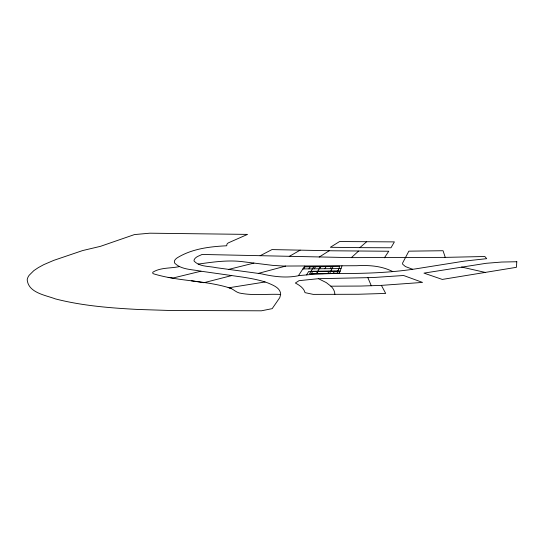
<?xml version="1.0" encoding="UTF-8"?>
<svg xmlns="http://www.w3.org/2000/svg" width="544" height="544" viewBox="0 0 544 544"><rect width="100%" height="100%" fill="white"/><g stroke="black" fill="none" stroke-linecap="round" stroke-linejoin="round"><path stroke-width="0.82" d="M280.663 294.433C280.602 287.844 272.993 285.158 267.927 282.968C259.869 279.983 251.355 278.501 242.903 277.154L200.967 271.204C192.25 269.362 181.621 269.858 174.835 263.282A79.322 14.26 -2.7 0 1 177.398 257.72C192.222 248.683 209.746 246.622 226.712 245.772L226.923 244.412A35.584 5.841 -2.6 0 1 228.514 242.787L247.534 234.396L149.804 233.192L134.443 234.586L100.463 246.337L82.688 250.546L53.747 260.372L43.758 264.649L38.359 267.6L33.844 270.62L29.206 275.23A196.534 36.978 -3.1 0 0 27.2 279.908C28.533 292.896 45.533 295.134 55.42 298.908C82.368 305.823 110.262 307.992 137.958 309.461L169.014 310.454L261.385 310.808L272.184 308.645L279.752 297.677L280.663 294.433C266.941 293.76 252.906 295.882 239.346 292.992C235.518 292.026 232.927 288.626 229.017 287.742C204.381 280.208 177.718 281.384 153.17 273.686L152.653 272.945L152.912 272.156C160.732 267.308 170.83 268.532 179.493 266.553M342.013 265.832L339.259 273.516C365.779 273.584 392.401 272.687 418.615 268.396L464.515 261.086L486.703 258.665L484.84 256.503L444.686 257.394M339.864 271.15L338.864 273.353L311.399 273.571L312.712 271.381M338.429 269.804L337.824 271.102L310.978 271.327M333.343 273.394L334.404 271.198M329.623 273.435L333.186 266.329M327.808 273.489L328.957 271.238M330.269 268.668L331.344 266.58L304.987 266.832L303.627 268.913M324.911 268.716L326.04 266.628M316.832 273.578L318.111 271.334M319.573 268.77L320.756 266.682M316.356 273.7L320.498 266.451M314.242 268.818L315.486 266.73M306.558 274.917L308.727 271.415L340.109 271.143M308.924 268.865L310.23 266.784M304.722 266.145L298.391 275.747C285.967 278.29 273.462 276.597 261.249 273.802L216.145 267.682C208.91 266.057 199.696 266.92 194.194 261.188L194.004 260.154C195.126 256.761 199.267 255.945 202.076 254.456L351.342 257.632L445.264 257.38L443.054 250.73L408.857 251.158L402.587 263.058L402.682 264.241L405.396 266.553L412.706 269.294M384.37 257.829L388.756 251.24L332.942 250.798L271.952 249.587L260.12 255.748M351.342 257.632L358.537 251.117M359.836 247.649L390.98 247.778L394.386 241.89L339.572 241.543L330.364 247.275L359.836 247.649L366.534 241.835M319.212 257.074L329.27 250.723M289.252 256.401L300.179 250.145M258.298 273.401L285.614 266.104M231.71 275.57L203.918 282.71L191.264 280.745M228.677 269.389L253.905 263.106M200.967 271.204L172.897 278.038L168.15 277.345M229.017 287.742L265.105 281.982M198.193 264.098C212.622 262.079 227.276 259.903 241.862 261.596L272.816 265.384L283.642 266.057L356.714 265.717C369.002 265.071 381.575 265.853 392.754 271.599M298.459 275.645L315.534 274.108L339.32 273.34M318.444 278.691L299.071 280.656L295.351 283.03C299.377 285.165 303.824 287.946 305.034 292.645L313.228 294.386L358.353 294.263L385.689 293.427L381.405 285.376L360.788 286.056L330.874 286.192L326.312 282.622L318.444 278.691L372.756 277.556L403.594 275.502L422.525 282.411L381.405 285.376M322.612 273.659L337.171 273.19L339.735 266.261L313.902 266.512L309.502 273.761L322.939 273.646M302.892 268.92L341.034 268.573M461.591 267.05L485.221 272.415M228.174 287.422L231.309 288.633M330.874 286.192C333.193 288.279 334.818 291.21 334.859 294.379M367.9 277.712L371.28 285.777M516.8 261.739L516.419 267.322L442.292 279.426L423.96 273.122L486.05 263.31L501.677 262.045L516.8 261.739"/></g></svg>
